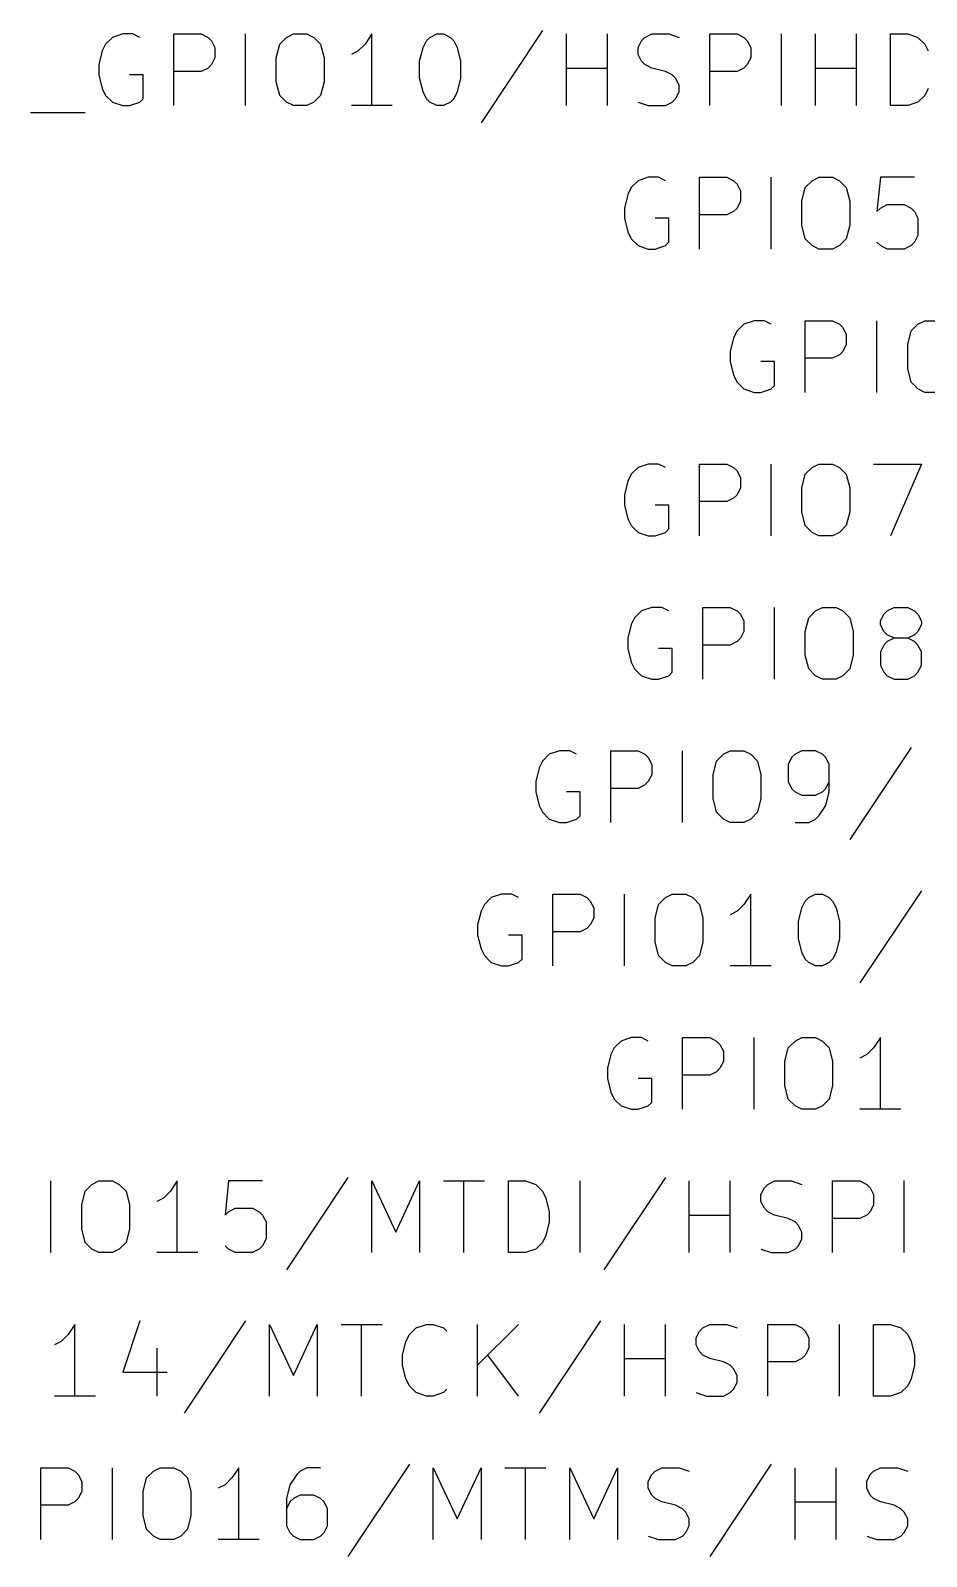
# Model space of a CAD drawing. Extents: x 0.4 to 16.1, y -11.3 to -0.4.
# Drawn here: x 5.698 to 6.323, y -8.735 to -7.67 of the extents above; entities that cross this region are included whole.
import ezdxf

# ---------------------------------------------------------------- set-up
doc = ezdxf.new("R2010")
doc.units = 0
doc.header["$MEASUREMENT"] = 0
doc.layers.add('CYAN2', color=4, linetype='CONTINUOUS')

msp = doc.modelspace()

# ---------------------------------------------------------------- linework, layer by layer
at = {"layer": 'CYAN2', "linetype": 'CONTINUOUS'}
for p, q in [((5.76238, -7.67262), (5.75523, -7.675)), ((5.76952, -7.67262), (5.76238, -7.67262)), ((5.77428, -7.675), (5.76952, -7.67262)), ((5.79809, -7.72262), (5.79809, -7.67262)), ((5.79809, -7.67262), (5.81714, -7.67262)), ((5.81714, -7.67262), (5.8219, -7.675)), ((5.84809, -7.72262), (5.84809, -7.67262)), ((5.87666, -7.675), (5.88143, -7.67262)), ((5.88143, -7.67262), (5.89095, -7.67262)), ((5.89095, -7.67262), (5.89571, -7.675)), ((5.93619, -7.67262), (5.93143, -7.67976)), ((5.93619, -7.72262), (5.93619, -7.67262)), ((5.97666, -7.675), (5.98143, -7.67262)), ((5.98143, -7.67262), (5.98619, -7.67262)), ((5.98619, -7.67262), (5.99095, -7.675)), ((6.05523, -7.67024), (6.01238, -7.73452)), ((6.0719, -7.72262), (6.0719, -7.67262)), ((6.10047, -7.72262), (6.10047, -7.67262)), ((6.12666, -7.675), (6.13143, -7.67262)), ((6.13143, -7.67262), (6.14333, -7.67262)), ((6.14333, -7.67262), (6.15047, -7.675)), ((6.1719, -7.72262), (6.1719, -7.67262)), ((6.1719, -7.67262), (6.19095, -7.67262)), ((6.19095, -7.67262), (6.19571, -7.675)), ((6.2219, -7.72262), (6.2219, -7.67262)), ((6.24571, -7.72262), (6.24571, -7.67262)), ((6.27428, -7.72262), (6.27428, -7.67262)), ((6.29809, -7.72262), (6.29809, -7.67262)), ((6.29809, -7.67262), (6.31, -7.67262)), ((6.31, -7.67262), (6.31714, -7.675)), ((5.75047, -7.67976), (5.74809, -7.68452)), ((5.75523, -7.675), (5.75047, -7.67976)), ((5.8219, -7.675), (5.82428, -7.67738)), ((5.82428, -7.67738), (5.82666, -7.68214)), ((5.82666, -7.68214), (5.82666, -7.68928)), ((5.86952, -7.68928), (5.8719, -7.67976)), ((5.8719, -7.67976), (5.87666, -7.675)), ((5.89571, -7.675), (5.90047, -7.67976)), ((5.90047, -7.67976), (5.90285, -7.68928)), ((5.93143, -7.67976), (5.92666, -7.68452)), ((5.96952, -7.69167), (5.9719, -7.68214)), ((5.9719, -7.68214), (5.97428, -7.67738)), ((5.97428, -7.67738), (5.97666, -7.675)), ((5.99095, -7.675), (5.99333, -7.67738)), ((5.99333, -7.67738), (5.99571, -7.68214)), ((5.99571, -7.68214), (5.99809, -7.69167)), ((6.1219, -7.68214), (6.12428, -7.67738)), ((6.1219, -7.6869), (6.1219, -7.68214)), ((6.12428, -7.67738), (6.12666, -7.675)), ((6.19571, -7.675), (6.19809, -7.67738)), ((6.19809, -7.67738), (6.20047, -7.68214)), ((6.20047, -7.68214), (6.20047, -7.68928)), ((6.31714, -7.675), (6.3219, -7.67976)), ((6.3219, -7.67976), (6.32428, -7.68452)), ((5.74809, -7.68452), (5.74571, -7.69405)), ((5.74571, -7.69405), (5.74571, -7.70119)), ((5.82428, -7.69405), (5.8219, -7.69643)), ((5.82666, -7.68928), (5.82428, -7.69405)), ((5.86952, -7.70595), (5.86952, -7.68928)), ((5.90285, -7.68928), (5.90285, -7.70595)), ((5.92666, -7.68452), (5.9219, -7.6869)), ((5.96952, -7.70357), (5.96952, -7.69167)), ((5.99809, -7.69167), (5.99809, -7.70357)), ((6.12428, -7.69167), (6.1219, -7.6869)), ((6.12666, -7.69405), (6.12428, -7.69167)), ((6.13143, -7.69643), (6.12666, -7.69405)), ((6.19809, -7.69405), (6.19571, -7.69643)), ((6.20047, -7.68928), (6.19809, -7.69405)), ((5.74571, -7.70119), (5.74809, -7.71071)), ((5.77666, -7.70119), (5.76714, -7.70119)), ((5.77666, -7.71785), (5.77666, -7.70119)), ((5.81714, -7.69881), (5.79809, -7.69881)), ((5.8219, -7.69643), (5.81714, -7.69881)), ((5.9719, -7.71309), (5.96952, -7.70357)), ((5.99809, -7.70357), (5.99571, -7.71309)), ((6.0719, -7.69643), (6.10047, -7.69643)), ((6.14095, -7.69881), (6.13143, -7.69643)), ((6.14571, -7.70119), (6.14095, -7.69881)), ((6.14809, -7.70357), (6.14571, -7.70119)), ((6.15047, -7.70833), (6.14809, -7.70357)), ((6.19095, -7.69881), (6.1719, -7.69881)), ((6.19571, -7.69643), (6.19095, -7.69881)), ((6.24571, -7.69643), (6.27428, -7.69643)), ((5.74809, -7.71071), (5.75047, -7.71547)), ((5.75047, -7.71547), (5.75523, -7.72024)), ((5.8719, -7.71547), (5.86952, -7.70595)), ((5.87666, -7.72024), (5.8719, -7.71547)), ((5.90047, -7.71547), (5.89571, -7.72024)), ((5.90285, -7.70595), (5.90047, -7.71547)), ((5.97428, -7.71785), (5.9719, -7.71309)), ((5.99571, -7.71309), (5.99333, -7.71785)), ((6.14809, -7.71785), (6.15047, -7.71309)), ((6.15047, -7.71309), (6.15047, -7.70833)), ((6.3219, -7.71547), (6.31714, -7.72024)), ((6.32428, -7.71071), (6.3219, -7.71547)), ((5.75523, -7.72024), (5.76238, -7.72262)), ((5.76238, -7.72262), (5.76714, -7.72262)), ((5.76714, -7.72262), (5.77428, -7.72024)), ((5.77428, -7.72024), (5.77666, -7.71785)), ((5.88143, -7.72262), (5.87666, -7.72024)), ((5.89095, -7.72262), (5.88143, -7.72262)), ((5.89571, -7.72024), (5.89095, -7.72262)), ((5.95047, -7.72262), (5.9219, -7.72262)), ((5.97666, -7.72024), (5.97428, -7.71785)), ((5.98143, -7.72262), (5.97666, -7.72024)), ((5.98619, -7.72262), (5.98143, -7.72262)), ((5.99095, -7.72024), (5.98619, -7.72262)), ((5.99333, -7.71785), (5.99095, -7.72024)), ((6.1219, -7.72024), (6.12904, -7.72262)), ((6.12904, -7.72262), (6.14095, -7.72262)), ((6.14095, -7.72262), (6.14571, -7.72024)), ((6.14571, -7.72024), (6.14809, -7.71785)), ((6.31, -7.72262), (6.29809, -7.72262)), ((6.31714, -7.72024), (6.31, -7.72262)), ((5.69809, -7.72738), (5.73619, -7.72738)), ((6.11714, -7.77976), (6.11476, -7.78452)), ((6.1219, -7.775), (6.11714, -7.77976)), ((6.12904, -7.77262), (6.1219, -7.775)), ((6.13619, -7.77262), (6.12904, -7.77262)), ((6.14095, -7.775), (6.13619, -7.77262)), ((6.16476, -7.82262), (6.16476, -7.77262)), ((6.16476, -7.77262), (6.18381, -7.77262)), ((6.18381, -7.77262), (6.18857, -7.775)), ((6.18857, -7.775), (6.19095, -7.77738)), ((6.19095, -7.77738), (6.19333, -7.78214)), ((6.21476, -7.82262), (6.21476, -7.77262)), ((6.23619, -7.78928), (6.23857, -7.77976)), ((6.23857, -7.77976), (6.24333, -7.775)), ((6.24333, -7.775), (6.24809, -7.77262)), ((6.24809, -7.77262), (6.25761, -7.77262)), ((6.25761, -7.77262), (6.26238, -7.775)), ((6.26238, -7.775), (6.26714, -7.77976)), ((6.26714, -7.77976), (6.26952, -7.78928)), ((6.29095, -7.77262), (6.28857, -7.79643)), ((6.31476, -7.77262), (6.29095, -7.77262)), ((6.11476, -7.78452), (6.11238, -7.79405)), ((6.19333, -7.78928), (6.19095, -7.79405)), ((6.19333, -7.78214), (6.19333, -7.78928)), ((6.23619, -7.80595), (6.23619, -7.78928)), ((6.26952, -7.78928), (6.26952, -7.80595)), ((6.11238, -7.79405), (6.11238, -7.80119)), ((6.18381, -7.79881), (6.16476, -7.79881)), ((6.18857, -7.79643), (6.18381, -7.79881)), ((6.19095, -7.79405), (6.18857, -7.79643)), ((6.28857, -7.79643), (6.29095, -7.79405)), ((6.29095, -7.79405), (6.29571, -7.79167)), ((6.29571, -7.79167), (6.30761, -7.79167)), ((6.30761, -7.79167), (6.31238, -7.79405)), ((6.31238, -7.79405), (6.31476, -7.79643)), ((6.31476, -7.79643), (6.31714, -7.80119)), ((6.11238, -7.80119), (6.11476, -7.81071)), ((6.11476, -7.81071), (6.11714, -7.81547)), ((6.14333, -7.80119), (6.13381, -7.80119)), ((6.14333, -7.81785), (6.14333, -7.80119)), ((6.23857, -7.81547), (6.23619, -7.80595)), ((6.26952, -7.80595), (6.26714, -7.81547)), ((6.31714, -7.80119), (6.31714, -7.81309)), ((6.11714, -7.81547), (6.1219, -7.82024)), ((6.1219, -7.82024), (6.12904, -7.82262)), ((6.13381, -7.82262), (6.14095, -7.82024)), ((6.14095, -7.82024), (6.14333, -7.81785)), ((6.24333, -7.82024), (6.23857, -7.81547)), ((6.24809, -7.82262), (6.24333, -7.82024)), ((6.26238, -7.82024), (6.25761, -7.82262)), ((6.26714, -7.81547), (6.26238, -7.82024)), ((6.29095, -7.82024), (6.28857, -7.81785)), ((6.29571, -7.82262), (6.29095, -7.82024)), ((6.31238, -7.82024), (6.30761, -7.82262)), ((6.31476, -7.81785), (6.31238, -7.82024)), ((6.31714, -7.81309), (6.31476, -7.81785)), ((6.12904, -7.82262), (6.13381, -7.82262)), ((6.25761, -7.82262), (6.24809, -7.82262)), ((6.30761, -7.82262), (6.29571, -7.82262)), ((6.19571, -7.875), (6.19095, -7.87976)), ((6.20285, -7.87262), (6.19571, -7.875)), ((6.21, -7.87262), (6.20285, -7.87262)), ((6.21476, -7.875), (6.21, -7.87262)), ((6.23857, -7.92262), (6.23857, -7.87262)), ((6.23857, -7.87262), (6.25761, -7.87262)), ((6.25761, -7.87262), (6.26238, -7.875)), ((6.26238, -7.875), (6.26476, -7.87738)), ((6.28857, -7.92262), (6.28857, -7.87262)), ((6.31238, -7.87976), (6.31714, -7.875)), ((6.31714, -7.875), (6.3219, -7.87262)), ((6.3219, -7.87262), (6.33143, -7.87262)), ((6.18857, -7.88452), (6.18619, -7.89405)), ((6.19095, -7.87976), (6.18857, -7.88452)), ((6.26476, -7.87738), (6.26714, -7.88214)), ((6.26714, -7.88214), (6.26714, -7.88928)), ((6.31, -7.88928), (6.31238, -7.87976)), ((6.18619, -7.89405), (6.18619, -7.90119)), ((6.26238, -7.89643), (6.25761, -7.89881)), ((6.26476, -7.89405), (6.26238, -7.89643)), ((6.26714, -7.88928), (6.26476, -7.89405)), ((6.31, -7.90595), (6.31, -7.88928)), ((6.18619, -7.90119), (6.18857, -7.91071)), ((6.21714, -7.90119), (6.20761, -7.90119)), ((6.21714, -7.91785), (6.21714, -7.90119)), ((6.25761, -7.89881), (6.23857, -7.89881)), ((6.31238, -7.91547), (6.31, -7.90595)), ((6.18857, -7.91071), (6.19095, -7.91547)), ((6.19095, -7.91547), (6.19571, -7.92024)), ((6.21476, -7.92024), (6.21714, -7.91785)), ((6.31714, -7.92024), (6.31238, -7.91547)), ((6.19571, -7.92024), (6.20285, -7.92262)), ((6.20285, -7.92262), (6.20761, -7.92262)), ((6.20761, -7.92262), (6.21476, -7.92024)), ((6.3219, -7.92262), (6.31714, -7.92024)), ((6.33143, -7.92262), (6.3219, -7.92262)), ((6.11714, -7.97976), (6.11476, -7.98452)), ((6.1219, -7.975), (6.11714, -7.97976)), ((6.12904, -7.97262), (6.1219, -7.975)), ((6.13619, -7.97262), (6.12904, -7.97262)), ((6.14095, -7.975), (6.13619, -7.97262)), ((6.16476, -8.02262), (6.16476, -7.97262)), ((6.16476, -7.97262), (6.18381, -7.97262)), ((6.18381, -7.97262), (6.18857, -7.975)), ((6.18857, -7.975), (6.19095, -7.97738)), ((6.19095, -7.97738), (6.19333, -7.98214)), ((6.21476, -8.02262), (6.21476, -7.97262)), ((6.23619, -7.98928), (6.23857, -7.97976)), ((6.23857, -7.97976), (6.24333, -7.975)), ((6.24333, -7.975), (6.24809, -7.97262)), ((6.24809, -7.97262), (6.25761, -7.97262)), ((6.25761, -7.97262), (6.26238, -7.975)), ((6.26238, -7.975), (6.26714, -7.97976)), ((6.26714, -7.97976), (6.26952, -7.98928)), ((6.28619, -7.97262), (6.31952, -7.97262)), ((6.31952, -7.97262), (6.29809, -8.02262)), ((6.11476, -7.98452), (6.11238, -7.99405)), ((6.19333, -7.98928), (6.19095, -7.99405)), ((6.19333, -7.98214), (6.19333, -7.98928)), ((6.23619, -8.00595), (6.23619, -7.98928)), ((6.26952, -7.98928), (6.26952, -8.00595)), ((6.11238, -7.99405), (6.11238, -8.00119)), ((6.11238, -8.00119), (6.11476, -8.01071)), ((6.14333, -8.00119), (6.13381, -8.00119)), ((6.14333, -8.01785), (6.14333, -8.00119)), ((6.18381, -7.99881), (6.16476, -7.99881)), ((6.18857, -7.99643), (6.18381, -7.99881)), ((6.19095, -7.99405), (6.18857, -7.99643)), ((6.11476, -8.01071), (6.11714, -8.01547)), ((6.23857, -8.01547), (6.23619, -8.00595)), ((6.26952, -8.00595), (6.26714, -8.01547)), ((6.11714, -8.01547), (6.1219, -8.02024)), ((6.1219, -8.02024), (6.12904, -8.02262)), ((6.12904, -8.02262), (6.13381, -8.02262)), ((6.13381, -8.02262), (6.14095, -8.02024)), ((6.14095, -8.02024), (6.14333, -8.01785)), ((6.24333, -8.02024), (6.23857, -8.01547)), ((6.24809, -8.02262), (6.24333, -8.02024)), ((6.25761, -8.02262), (6.24809, -8.02262)), ((6.26238, -8.02024), (6.25761, -8.02262)), ((6.26714, -8.01547), (6.26238, -8.02024)), ((6.12428, -8.075), (6.11952, -8.07976)), ((6.13143, -8.07262), (6.12428, -8.075)), ((6.13857, -8.07262), (6.13143, -8.07262)), ((6.14333, -8.075), (6.13857, -8.07262)), ((6.16714, -8.12262), (6.16714, -8.07262)), ((6.16714, -8.07262), (6.18619, -8.07262)), ((6.18619, -8.07262), (6.19095, -8.075)), ((6.19095, -8.075), (6.19333, -8.07738)), ((6.19333, -8.07738), (6.19571, -8.08214)), ((6.21714, -8.12262), (6.21714, -8.07262)), ((6.24095, -8.07976), (6.24571, -8.075)), ((6.24571, -8.075), (6.25047, -8.07262)), ((6.25047, -8.07262), (6.26, -8.07262)), ((6.26, -8.07262), (6.26476, -8.075)), ((6.26476, -8.075), (6.26952, -8.07976)), ((6.29095, -8.08214), (6.29333, -8.07738)), ((6.29333, -8.07738), (6.29571, -8.075)), ((6.29571, -8.075), (6.30047, -8.07262)), ((6.30047, -8.07262), (6.31, -8.07262)), ((6.31, -8.07262), (6.31476, -8.075)), ((6.31476, -8.075), (6.31714, -8.07738)), ((6.31714, -8.07738), (6.31952, -8.08214)), ((6.11714, -8.08452), (6.11476, -8.09405)), ((6.11952, -8.07976), (6.11714, -8.08452)), ((6.19571, -8.08214), (6.19571, -8.08928)), ((6.23857, -8.08928), (6.24095, -8.07976)), ((6.26952, -8.07976), (6.2719, -8.08928)), ((6.29095, -8.08452), (6.29095, -8.08214)), ((6.29333, -8.08928), (6.29095, -8.08452)), ((6.31952, -8.08452), (6.31714, -8.08928)), ((6.31952, -8.08214), (6.31952, -8.08452)), ((6.11476, -8.09405), (6.11476, -8.10119)), ((6.18619, -8.09881), (6.16714, -8.09881)), ((6.19095, -8.09643), (6.18619, -8.09881)), ((6.19333, -8.09405), (6.19095, -8.09643)), ((6.19571, -8.08928), (6.19333, -8.09405)), ((6.23857, -8.10595), (6.23857, -8.08928)), ((6.2719, -8.08928), (6.2719, -8.10595)), ((6.29333, -8.09881), (6.29095, -8.10357)), ((6.29571, -8.09167), (6.29333, -8.08928)), ((6.29571, -8.09643), (6.29333, -8.09881)), ((6.30047, -8.09405), (6.29571, -8.09167)), ((6.30047, -8.09405), (6.29571, -8.09643)), ((6.31, -8.09405), (6.30047, -8.09405)), ((6.31476, -8.09167), (6.31, -8.09405)), ((6.31476, -8.09643), (6.31, -8.09405)), ((6.31714, -8.08928), (6.31476, -8.09167)), ((6.31714, -8.09881), (6.31476, -8.09643)), ((6.31952, -8.10357), (6.31714, -8.09881)), ((6.11476, -8.10119), (6.11714, -8.11071)), ((6.14571, -8.10119), (6.13619, -8.10119)), ((6.14571, -8.11785), (6.14571, -8.10119)), ((6.24095, -8.11547), (6.23857, -8.10595)), ((6.2719, -8.10595), (6.26952, -8.11547)), ((6.29095, -8.10357), (6.29095, -8.11309)), ((6.31952, -8.11309), (6.31952, -8.10357)), ((6.11714, -8.11071), (6.11952, -8.11547)), ((6.11952, -8.11547), (6.12428, -8.12024)), ((6.12428, -8.12024), (6.13143, -8.12262)), ((6.13619, -8.12262), (6.14333, -8.12024)), ((6.14333, -8.12024), (6.14571, -8.11785)), ((6.24571, -8.12024), (6.24095, -8.11547)), ((6.25047, -8.12262), (6.24571, -8.12024)), ((6.26476, -8.12024), (6.26, -8.12262)), ((6.26952, -8.11547), (6.26476, -8.12024)), ((6.29095, -8.11309), (6.29333, -8.11785)), ((6.29333, -8.11785), (6.29571, -8.12024)), ((6.29571, -8.12024), (6.30047, -8.12262)), ((6.31, -8.12262), (6.31476, -8.12024)), ((6.31476, -8.12024), (6.31714, -8.11785)), ((6.31714, -8.11785), (6.31952, -8.11309)), ((6.13143, -8.12262), (6.13619, -8.12262)), ((6.26, -8.12262), (6.25047, -8.12262)), ((6.30047, -8.12262), (6.31, -8.12262)), ((6.06714, -8.17262), (6.06, -8.175)), ((6.07428, -8.17262), (6.06714, -8.17262)), ((6.07904, -8.175), (6.07428, -8.17262)), ((6.10285, -8.22262), (6.10285, -8.17262)), ((6.10285, -8.17262), (6.1219, -8.17262)), ((6.1219, -8.17262), (6.12666, -8.175)), ((6.15285, -8.22262), (6.15285, -8.17262)), ((6.18143, -8.175), (6.18619, -8.17262)), ((6.18619, -8.17262), (6.19571, -8.17262)), ((6.19571, -8.17262), (6.20047, -8.175)), ((6.23619, -8.17262), (6.23143, -8.175)), ((6.24571, -8.17262), (6.23619, -8.17262)), ((6.25047, -8.175), (6.24571, -8.17262)), ((6.31238, -8.17024), (6.26952, -8.23452)), ((6.05523, -8.17976), (6.05285, -8.18452)), ((6.06, -8.175), (6.05523, -8.17976)), ((6.12666, -8.175), (6.12904, -8.17738)), ((6.12904, -8.17738), (6.13143, -8.18214)), ((6.13143, -8.18214), (6.13143, -8.18928)), ((6.17428, -8.18928), (6.17666, -8.17976)), ((6.17666, -8.17976), (6.18143, -8.175)), ((6.20047, -8.175), (6.20523, -8.17976)), ((6.20523, -8.17976), (6.20761, -8.18928)), ((6.22904, -8.17738), (6.22666, -8.18214)), ((6.22666, -8.18214), (6.22666, -8.19405)), ((6.23143, -8.175), (6.22904, -8.17738)), ((6.25285, -8.17738), (6.25047, -8.175)), ((6.25523, -8.18214), (6.25285, -8.17738)), ((6.25523, -8.20119), (6.25523, -8.18214)), ((6.05285, -8.18452), (6.05047, -8.19405)), ((6.05047, -8.19405), (6.05047, -8.20119)), ((6.12904, -8.19405), (6.12666, -8.19643)), ((6.13143, -8.18928), (6.12904, -8.19405)), ((6.17428, -8.20595), (6.17428, -8.18928)), ((6.20761, -8.18928), (6.20761, -8.20595)), ((6.22666, -8.19405), (6.22904, -8.19881)), ((6.25285, -8.19881), (6.25523, -8.19405)), ((6.05047, -8.20119), (6.05285, -8.21071)), ((6.08143, -8.20119), (6.0719, -8.20119)), ((6.08143, -8.21785), (6.08143, -8.20119)), ((6.1219, -8.19881), (6.10285, -8.19881)), ((6.12666, -8.19643), (6.1219, -8.19881)), ((6.22904, -8.19881), (6.23143, -8.20119)), ((6.23143, -8.20119), (6.23619, -8.20357)), ((6.23619, -8.20357), (6.24571, -8.20357)), ((6.24571, -8.20357), (6.25047, -8.20119)), ((6.25047, -8.20119), (6.25285, -8.19881)), ((6.25285, -8.21071), (6.25523, -8.20119)), ((6.05285, -8.21071), (6.05523, -8.21547)), ((6.05523, -8.21547), (6.06, -8.22024)), ((6.17666, -8.21547), (6.17428, -8.20595)), ((6.18143, -8.22024), (6.17666, -8.21547)), ((6.20523, -8.21547), (6.20047, -8.22024)), ((6.20761, -8.20595), (6.20523, -8.21547)), ((6.24809, -8.21785), (6.25285, -8.21071)), ((6.06, -8.22024), (6.06714, -8.22262)), ((6.06714, -8.22262), (6.0719, -8.22262)), ((6.0719, -8.22262), (6.07904, -8.22024)), ((6.07904, -8.22024), (6.08143, -8.21785)), ((6.18619, -8.22262), (6.18143, -8.22024)), ((6.19571, -8.22262), (6.18619, -8.22262)), ((6.20047, -8.22024), (6.19571, -8.22262)), ((6.23143, -8.22262), (6.24095, -8.22262)), ((6.24095, -8.22262), (6.24571, -8.22024)), ((6.24571, -8.22024), (6.24809, -8.21785)), ((6.01476, -8.27976), (6.01238, -8.28452)), ((6.01952, -8.275), (6.01476, -8.27976)), ((6.02666, -8.27262), (6.01952, -8.275)), ((6.03381, -8.27262), (6.02666, -8.27262)), ((6.03857, -8.275), (6.03381, -8.27262)), ((6.06238, -8.32262), (6.06238, -8.27262)), ((6.06238, -8.27262), (6.08143, -8.27262)), ((6.08143, -8.27262), (6.08619, -8.275)), ((6.08619, -8.275), (6.08857, -8.27738)), ((6.08857, -8.27738), (6.09095, -8.28214)), ((6.11238, -8.32262), (6.11238, -8.27262)), ((6.13381, -8.28928), (6.13619, -8.27976)), ((6.13619, -8.27976), (6.14095, -8.275)), ((6.14095, -8.275), (6.14571, -8.27262)), ((6.14571, -8.27262), (6.15523, -8.27262)), ((6.15523, -8.27262), (6.16, -8.275)), ((6.16, -8.275), (6.16476, -8.27976)), ((6.16476, -8.27976), (6.16714, -8.28928)), ((6.19571, -8.27976), (6.19095, -8.28452)), ((6.20047, -8.27262), (6.19571, -8.27976)), ((6.20047, -8.32262), (6.20047, -8.27262)), ((6.23619, -8.28214), (6.23857, -8.27738)), ((6.23857, -8.27738), (6.24095, -8.275)), ((6.24095, -8.275), (6.24571, -8.27262)), ((6.24571, -8.27262), (6.25047, -8.27262)), ((6.25047, -8.27262), (6.25523, -8.275)), ((6.25523, -8.275), (6.25761, -8.27738)), ((6.25761, -8.27738), (6.26, -8.28214)), ((6.31952, -8.27024), (6.27666, -8.33452)), ((6.01238, -8.28452), (6.01, -8.29405)), ((6.09095, -8.28928), (6.08857, -8.29405)), ((6.09095, -8.28214), (6.09095, -8.28928)), ((6.13381, -8.30595), (6.13381, -8.28928)), ((6.16714, -8.28928), (6.16714, -8.30595)), ((6.19095, -8.28452), (6.18619, -8.2869)), ((6.23381, -8.29167), (6.23619, -8.28214)), ((6.26, -8.28214), (6.26238, -8.29167)), ((6.01, -8.29405), (6.01, -8.30119)), ((6.01, -8.30119), (6.01238, -8.31071)), ((6.04095, -8.30119), (6.03143, -8.30119)), ((6.04095, -8.31785), (6.04095, -8.30119)), ((6.08143, -8.29881), (6.06238, -8.29881)), ((6.08619, -8.29643), (6.08143, -8.29881)), ((6.08857, -8.29405), (6.08619, -8.29643)), ((6.23381, -8.30357), (6.23381, -8.29167)), ((6.26238, -8.29167), (6.26238, -8.30357)), ((6.01238, -8.31071), (6.01476, -8.31547)), ((6.13619, -8.31547), (6.13381, -8.30595)), ((6.16714, -8.30595), (6.16476, -8.31547)), ((6.23619, -8.31309), (6.23381, -8.30357)), ((6.26238, -8.30357), (6.26, -8.31309)), ((6.01476, -8.31547), (6.01952, -8.32024)), ((6.01952, -8.32024), (6.02666, -8.32262)), ((6.02666, -8.32262), (6.03143, -8.32262)), ((6.03143, -8.32262), (6.03857, -8.32024)), ((6.03857, -8.32024), (6.04095, -8.31785)), ((6.14095, -8.32024), (6.13619, -8.31547)), ((6.14571, -8.32262), (6.14095, -8.32024)), ((6.15523, -8.32262), (6.14571, -8.32262)), ((6.16, -8.32024), (6.15523, -8.32262)), ((6.16476, -8.31547), (6.16, -8.32024)), ((6.21476, -8.32262), (6.18619, -8.32262)), ((6.23857, -8.31785), (6.23619, -8.31309)), ((6.24095, -8.32024), (6.23857, -8.31785)), ((6.24571, -8.32262), (6.24095, -8.32024)), ((6.25047, -8.32262), (6.24571, -8.32262)), ((6.25523, -8.32024), (6.25047, -8.32262)), ((6.25761, -8.31785), (6.25523, -8.32024)), ((6.26, -8.31309), (6.25761, -8.31785)), ((6.11, -8.375), (6.10523, -8.37976)), ((6.11714, -8.37262), (6.11, -8.375)), ((6.12428, -8.37262), (6.11714, -8.37262)), ((6.12904, -8.375), (6.12428, -8.37262)), ((6.15285, -8.42262), (6.15285, -8.37262)), ((6.15285, -8.37262), (6.1719, -8.37262)), ((6.1719, -8.37262), (6.17666, -8.375)), ((6.17666, -8.375), (6.17904, -8.37738)), ((6.20285, -8.42262), (6.20285, -8.37262)), ((6.22666, -8.37976), (6.23143, -8.375)), ((6.23143, -8.375), (6.23619, -8.37262)), ((6.23619, -8.37262), (6.24571, -8.37262)), ((6.24571, -8.37262), (6.25047, -8.375)), ((6.25047, -8.375), (6.25523, -8.37976)), ((6.29095, -8.37262), (6.28619, -8.37976)), ((6.29095, -8.42262), (6.29095, -8.37262)), ((6.10285, -8.38452), (6.10047, -8.39405)), ((6.10523, -8.37976), (6.10285, -8.38452)), ((6.17904, -8.37738), (6.18143, -8.38214)), ((6.18143, -8.38214), (6.18143, -8.38928)), ((6.22428, -8.38928), (6.22666, -8.37976)), ((6.25523, -8.37976), (6.25761, -8.38928)), ((6.28143, -8.38452), (6.27666, -8.3869)), ((6.28619, -8.37976), (6.28143, -8.38452)), ((6.10047, -8.39405), (6.10047, -8.40119)), ((6.17666, -8.39643), (6.1719, -8.39881)), ((6.17904, -8.39405), (6.17666, -8.39643)), ((6.18143, -8.38928), (6.17904, -8.39405)), ((6.22428, -8.40595), (6.22428, -8.38928)), ((6.25761, -8.38928), (6.25761, -8.40595)), ((6.10047, -8.40119), (6.10285, -8.41071)), ((6.13143, -8.40119), (6.1219, -8.40119)), ((6.13143, -8.41785), (6.13143, -8.40119)), ((6.1719, -8.39881), (6.15285, -8.39881)), ((6.22666, -8.41547), (6.22428, -8.40595)), ((6.25761, -8.40595), (6.25523, -8.41547)), ((6.10285, -8.41071), (6.10523, -8.41547)), ((6.10523, -8.41547), (6.11, -8.42024)), ((6.12904, -8.42024), (6.13143, -8.41785)), ((6.23143, -8.42024), (6.22666, -8.41547)), ((6.25523, -8.41547), (6.25047, -8.42024)), ((6.11, -8.42024), (6.11714, -8.42262)), ((6.11714, -8.42262), (6.1219, -8.42262)), ((6.1219, -8.42262), (6.12904, -8.42024)), ((6.23619, -8.42262), (6.23143, -8.42024)), ((6.24571, -8.42262), (6.23619, -8.42262)), ((6.25047, -8.42024), (6.24571, -8.42262)), ((6.30523, -8.42262), (6.27666, -8.42262)), ((5.91952, -8.47024), (5.87666, -8.53452)), ((6.14095, -8.47024), (6.09809, -8.53452)), ((5.71238, -8.52262), (5.71238, -8.47262)), ((5.73381, -8.48928), (5.73619, -8.47976)), ((5.73619, -8.47976), (5.74095, -8.475)), ((5.74095, -8.475), (5.74571, -8.47262)), ((5.74571, -8.47262), (5.75523, -8.47262)), ((5.75523, -8.47262), (5.76, -8.475)), ((5.76, -8.475), (5.76476, -8.47976)), ((5.76476, -8.47976), (5.76714, -8.48928)), ((5.79571, -8.47976), (5.79095, -8.48452)), ((5.80047, -8.47262), (5.79571, -8.47976)), ((5.80047, -8.52262), (5.80047, -8.47262)), ((5.83619, -8.47262), (5.83381, -8.49643)), ((5.86, -8.47262), (5.83619, -8.47262)), ((5.93619, -8.52262), (5.93619, -8.47262)), ((5.93619, -8.47262), (5.95285, -8.50833)), ((5.95285, -8.50833), (5.96952, -8.47262)), ((5.96952, -8.47262), (5.96952, -8.52262)), ((5.98619, -8.47262), (6.01476, -8.47262)), ((6.00047, -8.52262), (6.00047, -8.47262)), ((6.03143, -8.52262), (6.03143, -8.47262)), ((6.03143, -8.47262), (6.04333, -8.47262)), ((6.04333, -8.47262), (6.05047, -8.475)), ((6.05047, -8.475), (6.05523, -8.47976)), ((6.05523, -8.47976), (6.05761, -8.48452)), ((6.08143, -8.52262), (6.08143, -8.47262)), ((6.15761, -8.52262), (6.15761, -8.47262)), ((6.18619, -8.52262), (6.18619, -8.47262)), ((6.20761, -8.48214), (6.21, -8.47738)), ((6.20761, -8.4869), (6.20761, -8.48214)), ((6.21, -8.47738), (6.21238, -8.475)), ((6.21238, -8.475), (6.21714, -8.47262)), ((6.21714, -8.47262), (6.22904, -8.47262)), ((6.22904, -8.47262), (6.23619, -8.475)), ((6.25761, -8.52262), (6.25761, -8.47262)), ((6.25761, -8.47262), (6.27666, -8.47262)), ((6.27666, -8.47262), (6.28143, -8.475)), ((6.28143, -8.475), (6.28381, -8.47738)), ((6.28381, -8.47738), (6.28619, -8.48214)), ((6.28619, -8.48214), (6.28619, -8.48928)), ((6.30761, -8.52262), (6.30761, -8.47262)), ((5.73381, -8.50595), (5.73381, -8.48928)), ((5.76714, -8.48928), (5.76714, -8.50595)), ((5.79095, -8.48452), (5.78619, -8.4869)), ((5.83619, -8.49405), (5.84095, -8.49167)), ((5.84095, -8.49167), (5.85285, -8.49167)), ((5.85285, -8.49167), (5.85761, -8.49405)), ((6.05761, -8.48452), (6.06, -8.49405)), ((6.21, -8.49167), (6.20761, -8.4869)), ((6.21238, -8.49405), (6.21, -8.49167)), ((6.28619, -8.48928), (6.28381, -8.49405)), ((5.83381, -8.49643), (5.83619, -8.49405)), ((5.85761, -8.49405), (5.86, -8.49643)), ((5.86, -8.49643), (5.86238, -8.50119)), ((5.86238, -8.50119), (5.86238, -8.51309)), ((6.06, -8.50119), (6.05761, -8.51071)), ((6.06, -8.49405), (6.06, -8.50119)), ((6.15761, -8.49643), (6.18619, -8.49643)), ((6.21714, -8.49643), (6.21238, -8.49405)), ((6.22666, -8.49881), (6.21714, -8.49643)), ((6.23143, -8.50119), (6.22666, -8.49881)), ((6.23381, -8.50357), (6.23143, -8.50119)), ((6.23619, -8.50833), (6.23381, -8.50357)), ((6.27666, -8.49881), (6.25761, -8.49881)), ((6.28143, -8.49643), (6.27666, -8.49881)), ((6.28381, -8.49405), (6.28143, -8.49643)), ((5.73619, -8.51547), (5.73381, -8.50595)), ((5.76714, -8.50595), (5.76476, -8.51547)), ((5.86238, -8.51309), (5.86, -8.51785)), ((6.05761, -8.51071), (6.05523, -8.51547)), ((6.23381, -8.51785), (6.23619, -8.51309)), ((6.23619, -8.51309), (6.23619, -8.50833)), ((5.74095, -8.52024), (5.73619, -8.51547)), ((5.74571, -8.52262), (5.74095, -8.52024)), ((5.75523, -8.52262), (5.74571, -8.52262)), ((5.76, -8.52024), (5.75523, -8.52262)), ((5.76476, -8.51547), (5.76, -8.52024)), ((5.81476, -8.52262), (5.78619, -8.52262)), ((5.83619, -8.52024), (5.83381, -8.51785)), ((5.84095, -8.52262), (5.83619, -8.52024)), ((5.85285, -8.52262), (5.84095, -8.52262)), ((5.85761, -8.52024), (5.85285, -8.52262)), ((5.86, -8.51785), (5.85761, -8.52024)), ((6.04333, -8.52262), (6.03143, -8.52262)), ((6.05047, -8.52024), (6.04333, -8.52262)), ((6.05523, -8.51547), (6.05047, -8.52024)), ((6.20761, -8.52024), (6.21476, -8.52262)), ((6.21476, -8.52262), (6.22666, -8.52262)), ((6.22666, -8.52262), (6.23143, -8.52024)), ((6.23143, -8.52024), (6.23381, -8.51785)), ((5.72904, -8.57262), (5.72428, -8.57976)), ((5.72904, -8.62262), (5.72904, -8.57262)), ((5.77428, -8.57024), (5.76238, -8.60595)), ((5.84809, -8.57024), (5.80523, -8.63452)), ((5.86476, -8.62262), (5.86476, -8.57262)), ((5.86476, -8.57262), (5.88143, -8.60833)), ((5.88143, -8.60833), (5.89809, -8.57262)), ((5.89809, -8.57262), (5.89809, -8.62262)), ((5.91476, -8.57262), (5.94333, -8.57262)), ((5.92904, -8.62262), (5.92904, -8.57262)), ((5.96238, -8.57976), (5.96714, -8.575)), ((5.96714, -8.575), (5.97428, -8.57262)), ((5.97428, -8.57262), (5.97904, -8.57262)), ((5.97904, -8.57262), (5.98619, -8.575)), ((5.98619, -8.575), (5.98857, -8.57738)), ((6.01, -8.62262), (6.01, -8.57262)), ((6.03857, -8.57262), (6.01, -8.60119)), ((6.09571, -8.57024), (6.05285, -8.63452)), ((6.11238, -8.62262), (6.11238, -8.57262)), ((6.14095, -8.62262), (6.14095, -8.57262)), ((6.16238, -8.58214), (6.16476, -8.57738)), ((6.16476, -8.57738), (6.16714, -8.575)), ((6.16714, -8.575), (6.1719, -8.57262)), ((6.1719, -8.57262), (6.18381, -8.57262)), ((6.18381, -8.57262), (6.19095, -8.575)), ((6.21238, -8.62262), (6.21238, -8.57262)), ((6.21238, -8.57262), (6.23143, -8.57262)), ((6.23143, -8.57262), (6.23619, -8.575)), ((6.23619, -8.575), (6.23857, -8.57738)), ((6.23857, -8.57738), (6.24095, -8.58214)), ((6.26238, -8.62262), (6.26238, -8.57262)), ((6.28619, -8.62262), (6.28619, -8.57262)), ((6.28619, -8.57262), (6.29809, -8.57262)), ((6.29809, -8.57262), (6.30523, -8.575)), ((6.30523, -8.575), (6.31, -8.57976)), ((5.71952, -8.58452), (5.71476, -8.5869)), ((5.72428, -8.57976), (5.71952, -8.58452)), ((5.95761, -8.59405), (5.96, -8.58452)), ((5.96, -8.58452), (5.96238, -8.57976)), ((6.16238, -8.5869), (6.16238, -8.58214)), ((6.16476, -8.59167), (6.16238, -8.5869)), ((6.24095, -8.58214), (6.24095, -8.58928)), ((6.31, -8.57976), (6.31238, -8.58452)), ((6.31238, -8.58452), (6.31476, -8.59405)), ((5.78619, -8.58928), (5.78619, -8.62262)), ((5.95761, -8.60119), (5.95761, -8.59405)), ((6.03857, -8.62262), (6.01714, -8.59405)), ((6.11238, -8.59643), (6.14095, -8.59643)), ((6.16714, -8.59405), (6.16476, -8.59167)), ((6.1719, -8.59643), (6.16714, -8.59405)), ((6.18143, -8.59881), (6.1719, -8.59643)), ((6.18619, -8.60119), (6.18143, -8.59881)), ((6.23143, -8.59881), (6.21238, -8.59881)), ((6.23619, -8.59643), (6.23143, -8.59881)), ((6.23857, -8.59405), (6.23619, -8.59643)), ((6.24095, -8.58928), (6.23857, -8.59405)), ((6.31476, -8.59405), (6.31476, -8.60119)), ((5.76238, -8.60595), (5.79333, -8.60595)), ((5.96, -8.61071), (5.95761, -8.60119)), ((6.18857, -8.60357), (6.18619, -8.60119)), ((6.19095, -8.60833), (6.18857, -8.60357)), ((6.19095, -8.61309), (6.19095, -8.60833)), ((6.31476, -8.60119), (6.31238, -8.61071)), ((5.96238, -8.61547), (5.96, -8.61071)), ((5.96714, -8.62024), (5.96238, -8.61547)), ((5.97428, -8.62262), (5.96714, -8.62024)), ((5.98619, -8.62024), (5.97904, -8.62262)), ((5.98857, -8.61785), (5.98619, -8.62024)), ((6.16238, -8.62024), (6.16952, -8.62262)), ((6.18143, -8.62262), (6.18619, -8.62024)), ((6.18619, -8.62024), (6.18857, -8.61785)), ((6.18857, -8.61785), (6.19095, -8.61309)), ((6.30523, -8.62024), (6.29809, -8.62262)), ((6.31, -8.61547), (6.30523, -8.62024)), ((6.31238, -8.61071), (6.31, -8.61547)), ((5.74333, -8.62262), (5.71476, -8.62262)), ((5.97904, -8.62262), (5.97428, -8.62262)), ((6.16952, -8.62262), (6.18143, -8.62262)), ((6.29809, -8.62262), (6.28619, -8.62262)), ((5.70523, -8.72262), (5.70523, -8.67262)), ((5.70523, -8.67262), (5.72428, -8.67262)), ((5.72428, -8.67262), (5.72904, -8.675)), ((5.75523, -8.72262), (5.75523, -8.67262)), ((5.78381, -8.675), (5.78857, -8.67262)), ((5.78857, -8.67262), (5.79809, -8.67262)), ((5.79809, -8.67262), (5.80285, -8.675)), ((5.84333, -8.67262), (5.83857, -8.67976)), ((5.84333, -8.72262), (5.84333, -8.67262)), ((5.89095, -8.67262), (5.88619, -8.675)), ((5.90047, -8.67262), (5.89095, -8.67262)), ((5.96238, -8.67024), (5.91952, -8.73452)), ((5.97904, -8.72262), (5.97904, -8.67262)), ((5.97904, -8.67262), (5.99571, -8.70833)), ((5.99571, -8.70833), (6.01238, -8.67262)), ((6.01238, -8.67262), (6.01238, -8.72262)), ((6.02904, -8.67262), (6.05761, -8.67262)), ((6.04333, -8.72262), (6.04333, -8.67262)), ((6.07428, -8.72262), (6.07428, -8.67262)), ((6.07428, -8.67262), (6.09095, -8.70833)), ((6.09095, -8.70833), (6.10761, -8.67262)), ((6.10761, -8.67262), (6.10761, -8.72262)), ((6.13381, -8.675), (6.13857, -8.67262)), ((6.13857, -8.67262), (6.15047, -8.67262)), ((6.15047, -8.67262), (6.15761, -8.675)), ((6.21476, -8.67024), (6.1719, -8.73452)), ((6.23143, -8.72262), (6.23143, -8.67262)), ((6.26, -8.72262), (6.26, -8.67262)), ((6.28619, -8.675), (6.29095, -8.67262)), ((6.29095, -8.67262), (6.30285, -8.67262)), ((6.30285, -8.67262), (6.31, -8.675)), ((5.72904, -8.675), (5.73143, -8.67738)), ((5.73143, -8.67738), (5.73381, -8.68214)), ((5.73381, -8.68214), (5.73381, -8.68928)), ((5.77666, -8.68928), (5.77904, -8.67976)), ((5.77904, -8.67976), (5.78381, -8.675)), ((5.80285, -8.675), (5.80761, -8.67976)), ((5.80761, -8.67976), (5.81, -8.68928)), ((5.83381, -8.68452), (5.82904, -8.6869)), ((5.83857, -8.67976), (5.83381, -8.68452)), ((5.87904, -8.68452), (5.87666, -8.69405)), ((5.88381, -8.67738), (5.87904, -8.68452)), ((5.88619, -8.675), (5.88381, -8.67738)), ((6.12904, -8.68214), (6.13143, -8.67738)), ((6.12904, -8.6869), (6.12904, -8.68214)), ((6.13143, -8.67738), (6.13381, -8.675)), ((6.28143, -8.68214), (6.28381, -8.67738)), ((6.28143, -8.6869), (6.28143, -8.68214)), ((6.28381, -8.67738), (6.28619, -8.675)), ((5.73143, -8.69405), (5.72904, -8.69643)), ((5.73381, -8.68928), (5.73143, -8.69405)), ((5.77666, -8.70595), (5.77666, -8.68928)), ((5.81, -8.68928), (5.81, -8.70595)), ((5.87666, -8.69405), (5.87666, -8.71309)), ((5.88143, -8.69405), (5.87904, -8.69643)), ((5.88619, -8.69167), (5.88143, -8.69405)), ((5.89571, -8.69167), (5.88619, -8.69167)), ((5.90047, -8.69405), (5.89571, -8.69167)), ((5.90285, -8.69643), (5.90047, -8.69405)), ((6.13143, -8.69167), (6.12904, -8.6869)), ((6.13381, -8.69405), (6.13143, -8.69167)), ((6.13857, -8.69643), (6.13381, -8.69405)), ((6.28381, -8.69167), (6.28143, -8.6869)), ((6.28619, -8.69405), (6.28381, -8.69167)), ((6.29095, -8.69643), (6.28619, -8.69405)), ((5.72428, -8.69881), (5.70523, -8.69881)), ((5.72904, -8.69643), (5.72428, -8.69881)), ((5.87904, -8.69643), (5.87666, -8.70119)), ((5.90523, -8.70119), (5.90285, -8.69643)), ((5.90523, -8.71309), (5.90523, -8.70119)), ((6.14809, -8.69881), (6.13857, -8.69643)), ((6.15285, -8.70119), (6.14809, -8.69881)), ((6.15523, -8.70357), (6.15285, -8.70119)), ((6.15761, -8.70833), (6.15523, -8.70357)), ((6.23143, -8.69643), (6.26, -8.69643)), ((6.30047, -8.69881), (6.29095, -8.69643)), ((6.30523, -8.70119), (6.30047, -8.69881)), ((6.30761, -8.70357), (6.30523, -8.70119)), ((6.31, -8.70833), (6.30761, -8.70357)), ((5.77904, -8.71547), (5.77666, -8.70595)), ((5.78381, -8.72024), (5.77904, -8.71547)), ((5.80761, -8.71547), (5.80285, -8.72024)), ((5.81, -8.70595), (5.80761, -8.71547)), ((5.87666, -8.71309), (5.87904, -8.71785)), ((5.90285, -8.71785), (5.90523, -8.71309)), ((6.15523, -8.71785), (6.15761, -8.71309)), ((6.15761, -8.71309), (6.15761, -8.70833)), ((6.30761, -8.71785), (6.31, -8.71309)), ((6.31, -8.71309), (6.31, -8.70833)), ((5.78857, -8.72262), (5.78381, -8.72024)), ((5.79809, -8.72262), (5.78857, -8.72262)), ((5.80285, -8.72024), (5.79809, -8.72262)), ((5.85761, -8.72262), (5.82904, -8.72262)), ((5.87904, -8.71785), (5.88143, -8.72024)), ((5.88143, -8.72024), (5.88619, -8.72262)), ((5.88619, -8.72262), (5.89571, -8.72262)), ((5.89571, -8.72262), (5.90047, -8.72024)), ((5.90047, -8.72024), (5.90285, -8.71785)), ((6.12904, -8.72024), (6.13619, -8.72262)), ((6.13619, -8.72262), (6.14809, -8.72262)), ((6.14809, -8.72262), (6.15285, -8.72024)), ((6.15285, -8.72024), (6.15523, -8.71785)), ((6.28143, -8.72024), (6.28857, -8.72262)), ((6.28857, -8.72262), (6.30047, -8.72262)), ((6.30047, -8.72262), (6.30523, -8.72024)), ((6.30523, -8.72024), (6.30761, -8.71785))]:
    msp.add_line(p, q, dxfattribs=at)

doc.saveas('drawing.dxf')
